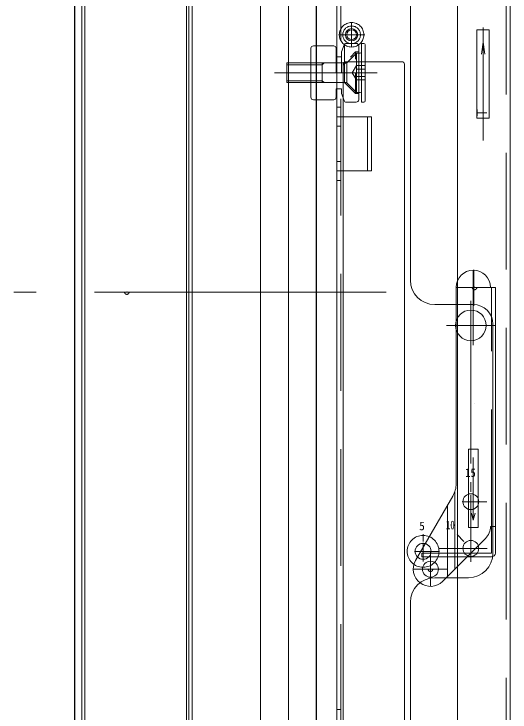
# Model space of a CAD drawing. Units: millimetres, scale not verified. Extents: x -98 to 63, y -194 to 57.
# Drawn here: x 29.17 to 35.92, y 10.46 to 19.96 of the extents above; entities that cross this region are included whole.
import ezdxf
from ezdxf.enums import TextEntityAlignment as Align

# ---------------------------------------------------------------- set-up
doc = ezdxf.new("R2010")
doc.units = ezdxf.units.MM
doc.header["$LTSCALE"] = 0.125
doc.header["$PDMODE"] = 32
doc.header["$PDSIZE"] = 0.0625
for name, pattern in [('USER1', [50.8, 31.75, -6.35, 6.35, -6.35]), ('USER2', [6.36, 0.01, -6.35]), ('USER3', [19.05, 12.7, -6.35]), ('USER4', [63.5, 31.75, -6.35, 6.35, -6.35, 6.35, -6.35]), ('USER5', [1.4, 0.7, -0.7])]:
    doc.linetypes.add(name, pattern=pattern)
doc.layers.add('0-5_GAIKEI', color=1, linetype='USER5', lineweight=18)
doc.styles.add('ＭＳ ゴシック', font='')
doc.styles.get('ＭＳ ゴシック').set_extended_font_data('MS Gothic')

msp = doc.modelspace()

# ---------------------------------------------------------------- linework, layer by layer
at = {"layer": '0-5_GAIKEI', "linetype": 'Continuous'}
for p, q in [((31.5509, 30.0935), (31.5509, 2.2602)), ((30.1333, 29.9968), (30.1333, 2.357)), ((29.9909, 2.5098), (29.9909, 29.8439)), ((31.5967, 3.5469), (31.5967, 24.9754)), ((33.2827, 24.2277), (33.2827, 9.6602)), ((32.5233, 23.6899), (32.5233, 8.2639)), ((32.906, 8.2544), (32.906, 23.6994)), ((35.9209, 4.1469), (35.9209, 20.7735)), ((33.5642, 5.2302), (33.5642, 20.3547)), ((34.5642, 16.3398), (34.5642, 20.4102)), ((35.2042, 4.5102), (35.2042, 20.4102)), ((33.2876, 19.8078), (33.2876, 20.1614)), ((35.5542, 19.5769), (35.5325, 19.4116)), ((35.5542, 19.5769), (35.576, 19.4116)), ((35.5542, 18.7102), (35.5542, 19.5769)), ((33.2109, 19.4935), (33.2109, 18.8269)), ((33.5209, 19.5269), (33.2442, 19.5269)), ((33.5542, 19.1602), (33.5542, 19.4935)), ((33.6277, 19.4439), (33.6621, 19.5383)), ((33.67, 19.5507), (33.67, 19.1602)), ((33.8276, 19.5602), (33.6934, 19.5602)), ((33.8609, 19.5269), (33.8609, 18.7935)), ((33.9308, 19.5602), (33.8975, 19.5602)), ((33.8975, 19.5602), (33.8975, 18.7602)), ((33.9475, 19.5435), (33.9475, 18.7769)), ((33.6276, 19.3769), (33.5542, 19.3769)), ((33.6276, 19.1602), (33.6276, 19.4435)), ((33.8309, 19.4269), (33.7014, 19.2974)), ((33.8309, 19.4269), (33.8309, 18.8935)), ((33.8808, 19.4269), (33.8309, 19.4269)), ((32.8808, 19.0269), (32.8808, 19.2935)), ((33.692, 19.2935), (32.8808, 19.2935)), ((33.3642, 19.2685), (33.3892, 19.2935)), ((33.3642, 19.0269), (33.3642, 19.2935)), ((33.6509, 19.2631), (33.698, 19.3102)), ((34.4509, 19.3102), (33.6842, 19.3102)), ((33.6975, 19.2947), (33.6975, 19.0257)), ((33.3642, 19.2685), (32.8808, 19.2685)), ((33.6509, 19.2769), (33.6509, 5.5102)), ((34.4842, 5.5102), (34.4842, 19.2769)), ((33.8192, 18.8769), (33.8192, 19.1602)), ((33.3642, 19.0519), (32.8808, 19.0519)), ((33.692, 19.0269), (32.8808, 19.0269)), ((33.6692, 19.0269), (33.2109, 19.0269)), ((33.3642, 19.0519), (33.3892, 19.0269)), ((33.8309, 18.8935), (33.7014, 19.023)), ((33.5542, 18.9435), (33.5542, 18.8269)), ((33.6276, 18.9435), (33.5542, 18.9435)), ((33.6276, 18.9435), (33.6276, 18.8769)), ((33.6277, 18.8765), (33.6621, 18.7821)), ((33.8609, 18.8769), (33.8192, 18.8769)), ((33.8808, 18.8935), (33.8309, 18.8935)), ((33.5209, 18.7935), (33.2442, 18.7935)), ((33.8276, 18.7602), (33.6934, 18.7602)), ((33.9308, 18.7602), (33.8975, 18.7602)), ((35.1876, 16.2398), (35.1876, 13.5686)), ((35.6542, 16.2398), (35.7209, 16.2398)), ((35.7209, 12.6264), (35.7209, 16.2398)), ((34.8976, 16.0064), (35.4209, 16.0064)), ((35.2542, 15.7231), (35.1209, 15.7231)), ((35.6876, 15.7398), (35.6876, 12.6231)), ((35.4375, 14.657), (35.4378, 14.657)), ((35.4209, 13.0731), (35.4209, 13.9261)), ((35.3876, 13.4586), (35.3876, 13.5919)), ((34.6355, 12.5231), (35.1429, 13.402)), ((35.1709, 12.4098), (35.1709, 13.4646)), ((35.0709, 12.3098), (35.0709, 13.2773)), ((35.4209, 13.0731), (35.3949, 13.1699)), ((35.4209, 13.0731), (35.4469, 13.1694)), ((35.6542, 12.9898), (35.7209, 12.9898)), ((35.6676, 12.6264), (35.6676, 12.9898)), ((34.7376, 12.7831), (34.7376, 12.8831)), ((35.0026, 12.2414), (35.5859, 12.8248)), ((35.2933, 12.7841), (35.199, 12.8783)), ((35.3342, 12.5731), (35.6676, 12.5731)), ((35.3876, 12.6264), (35.6676, 12.6264)), ((34.8976, 12.2898), (35.3542, 12.2898)), ((34.5642, 11.9564), (34.5642, 7.5613))]:
    msp.add_line(p, q, dxfattribs=at)
at = {"layer": '0-5_GAIKEI', "linetype": 'USER4'}
for p, q in [((35.9209, 22.2818), (35.9209, 0.5374)), ((35.4709, 19.7435), (35.6376, 19.7435)), ((35.4709, 18.5435), (35.4709, 19.7435)), ((35.6376, 18.5435), (35.6376, 19.7435)), ((35.4709, 18.5435), (35.6376, 18.5435)), ((35.3542, 14.0398), (35.4876, 14.0398)), ((35.3542, 14.0398), (35.3542, 12.9731)), ((35.4876, 14.0398), (35.4876, 12.9731)), ((35.3542, 12.9731), (35.4876, 12.9731))]:
    msp.add_line(p, q, dxfattribs=at)
at = {"layer": '0-5_GAIKEI', "linetype": 'USER3'}
for p, q in [((35.8676, 4.5769), (35.8676, 20.3435)), ((33.6176, 5.3102), (33.6176, 20.2735)), ((33.7742, 19.1602), (33.8309, 19.2584)), ((33.9475, 19.2584), (33.8309, 19.2584)), ((33.9475, 19.2093), (33.8309, 19.2093)), ((33.7742, 19.1602), (33.8309, 19.0621)), ((33.9475, 19.1111), (33.8309, 19.1111)), ((33.9475, 19.0621), (33.8309, 19.0621)), ((33.5642, 18.9435), (33.6176, 18.9435)), ((33.5642, 18.6935), (33.6176, 18.6935)), ((33.5642, 18.5602), (34.0342, 18.5602)), ((33.9809, 17.8269), (33.9809, 18.5602)), ((34.0342, 17.8269), (34.0342, 18.5602)), ((33.5642, 18.4352), (33.6176, 18.4352)), ((33.5642, 17.9519), (33.6176, 17.9519)), ((33.5642, 17.8269), (34.0342, 17.8269)), ((33.5642, 17.6935), (33.6176, 17.6935)), ((35.6676, 12.9898), (35.6676, 16.2398)), ((34.7209, 12.6264), (35.3876, 12.6264)), ((34.7209, 12.5731), (35.3342, 12.5731)), ((33.6176, 10.4969), (33.5642, 10.4969))]:
    msp.add_line(p, q, dxfattribs=at)
at = {"layer": '0-5_GAIKEI', "linetype": 'USER1'}
for p, q in [((33.7642, 19.5137), (33.7642, 19.8412)), ((35.5542, 18.2376), (35.5542, 19.7757)), ((33.5881, 19.6769), (33.9432, 19.6769)), ((32.7141, 19.1602), (34.1141, 19.1602)), ((33.9972, 19.1602), (33.0592, 19.1602)), ((33.9972, 19.1602), (33.314, 19.1602)), ((35.4209, 16.4731), (35.4209, 15.4524)), ((35.4292, 15.9881), (35.4292, 16.4781)), ((35.1876, 16.2398), (35.6542, 16.2398)), ((35.6709, 16.2398), (35.2042, 16.2398)), ((35.2104, 16.2398), (35.6582, 16.2398)), ((35.2141, 16.2398), (35.6619, 16.2398)), ((34.2339, 16.1769), (29.1691, 16.1769)), ((35.3876, 16.0564), (35.3876, 15.3898)), ((35.3876, 15.8837), (35.3876, 13.8426)), ((35.7209, 15.7231), (35.0542, 15.7231)), ((35.1876, 15.7231), (35.6542, 15.7231)), ((35.6709, 15.7231), (35.2042, 15.7231)), ((35.3876, 15.7231), (35.7209, 15.7231)), ((35.3876, 13.4129), (35.3876, 12.5072)), ((35.2709, 13.3252), (35.6036, 13.3252)), ((34.7376, 12.7664), (34.7376, 12.5105)), ((34.6194, 12.6498), (34.9566, 12.6498)), ((34.8376, 12.1731), (34.8376, 12.6398)), ((34.9566, 12.6898), (35.6082, 12.6898)), ((35.0709, 12.4064), (34.6042, 12.4064))]:
    msp.add_line(p, q, dxfattribs=at)
at = {"layer": '0-5_GAIKEI', "linetype": 'USER2'}
for p, q in [((33.8609, 19.4435), (33.8192, 19.4435)), ((33.8192, 19.4435), (33.8192, 19.1602)), ((33.6681, 19.2935), (33.2109, 19.2935)), ((34.7209, 12.5731), (34.7209, 12.6264))]:
    msp.add_line(p, q, dxfattribs=at)
at = {"layer": '0-5_GAIKEI', "linetype": 'Continuous'}
for points in [[(31.5509, 30.0935), (31.5176, 30.0935), (31.5176, 2.2602), (31.5509, 2.2602)], [(30.0937, 2.357), (30.0937, 29.9968), (30.1333, 29.9968)], [(29.9961, 29.8439), (29.9961, 2.5098), (30.0937, 2.357)], [(33.2876, 9.6641), (33.2876, 24.2277), (33.2827, 24.2277)], [(33.8192, 18.8769), (33.6692, 19.0269), (33.6692, 19.1602)]]:
    msp.add_lwpolyline(points, dxfattribs=at)
at = {"layer": '0-5_GAIKEI', "linetype": 'USER2'}
msp.add_lwpolyline([(33.8192, 19.4435), (33.6692, 19.2935), (33.6692, 19.1602)], dxfattribs=at)
at = {"layer": '0-5_GAIKEI', "linetype": 'USER4'}
for centre, radius in [((33.7642, 19.6769), 0.1667), ((34.7376, 12.6498), 0.2167)]:
    msp.add_circle(centre, radius, dxfattribs=at)
at = {"layer": '0-5_GAIKEI', "linetype": 'USER3'}
msp.add_circle((33.7642, 19.6769), 0.12, dxfattribs=at)
at = {"layer": '0-5_GAIKEI', "linetype": 'Continuous'}
for centre, radius in [((33.7642, 19.6769), 0.0833), ((33.7642, 19.6769), 0.0667), ((35.3876, 15.7231), 0.2083), ((35.3876, 13.3252), 0.1083), ((34.7376, 12.6498), 0.1083), ((35.3876, 12.6898), 0.1083), ((34.8376, 12.4064), 0.1083)]:
    msp.add_circle(centre, radius, dxfattribs=at)
for centre, radius, start, end in [((33.2442, 19.4935), 0.0333, 90, 180), ((33.5209, 19.4935), 0.0333, 0, 90), ((33.6934, 19.5269), 0.0333, 90, 160), ((33.8276, 19.5269), 0.0333, 0, 90), ((33.9308, 19.5435), 0.0167, 0, 90), ((33.8808, 19.4435), 0.0167, 270, 0), ((33.6842, 19.2769), 0.0333, 90, 180), ((33.692, 19.3069), 0.0133, 270, 315), ((34.4509, 19.2769), 0.0333, 0, 90), ((33.692, 19.0135), 0.0133, 45, 90), ((33.2442, 18.8269), 0.0333, 180, 270), ((33.5209, 18.8269), 0.0333, 270, 0), ((33.8808, 18.8769), 0.0167, 0, 90), ((33.6934, 18.7935), 0.0333, 200, 270), ((33.8276, 18.7935), 0.0333, 270, 0), ((33.9308, 18.7769), 0.0167, 270, 0), ((35.4209, 16.2398), 0.2333, 0, 180), ((34.8976, 16.3398), 0.3333, 180, 270), ((35.4209, 15.7398), 0.2667, 0, 90), ((34.8542, 13.5686), 0.3333, 330, 0), ((35.4209, 12.9898), 0.2333, 315, 360), ((35.3542, 12.6231), 0.3333, 270, 0), ((35.6676, 12.6264), 0.0533, 270, 0), ((34.8376, 12.4064), 0.2333, 150, 315), ((34.8976, 11.9564), 0.3333, 90, 180)]:
    msp.add_arc(centre, radius, start, end, dxfattribs=at)
at = {"layer": '0-5_GAIKEI'}
for p in [(35.4376, 16.2398), (30.7059, 16.1769), (34.8376, 12.4064)]:
    msp.add_point(p, dxfattribs=at)

# ---------------------------------------------------------------- texts
at = {"layer": '0-5_GAIKEI', "color": 7, "style": 'ＭＳ ゴシック', "width": 0.75}
msp.add_text('Ｔ', height=0.1443, rotation=90, dxfattribs=at).set_placement((35.6526, 18.5435), align=Align.BOTTOM_LEFT)
at = {"layer": '0-5_GAIKEI', "color": 7, "style": 'ＭＳ ゴシック'}
for s, width, p in [('15', 0.9, (35.3099, 13.6264)), (' 5', 0.95, (34.6093, 12.901)), ('10', 0.75, (35.0478, 12.9145))]:
    msp.add_text(s, height=0.1173, dxfattribs=dict(at, width=width)).set_placement(p, align=Align.BOTTOM_LEFT)

doc.saveas('drawing.dxf')
